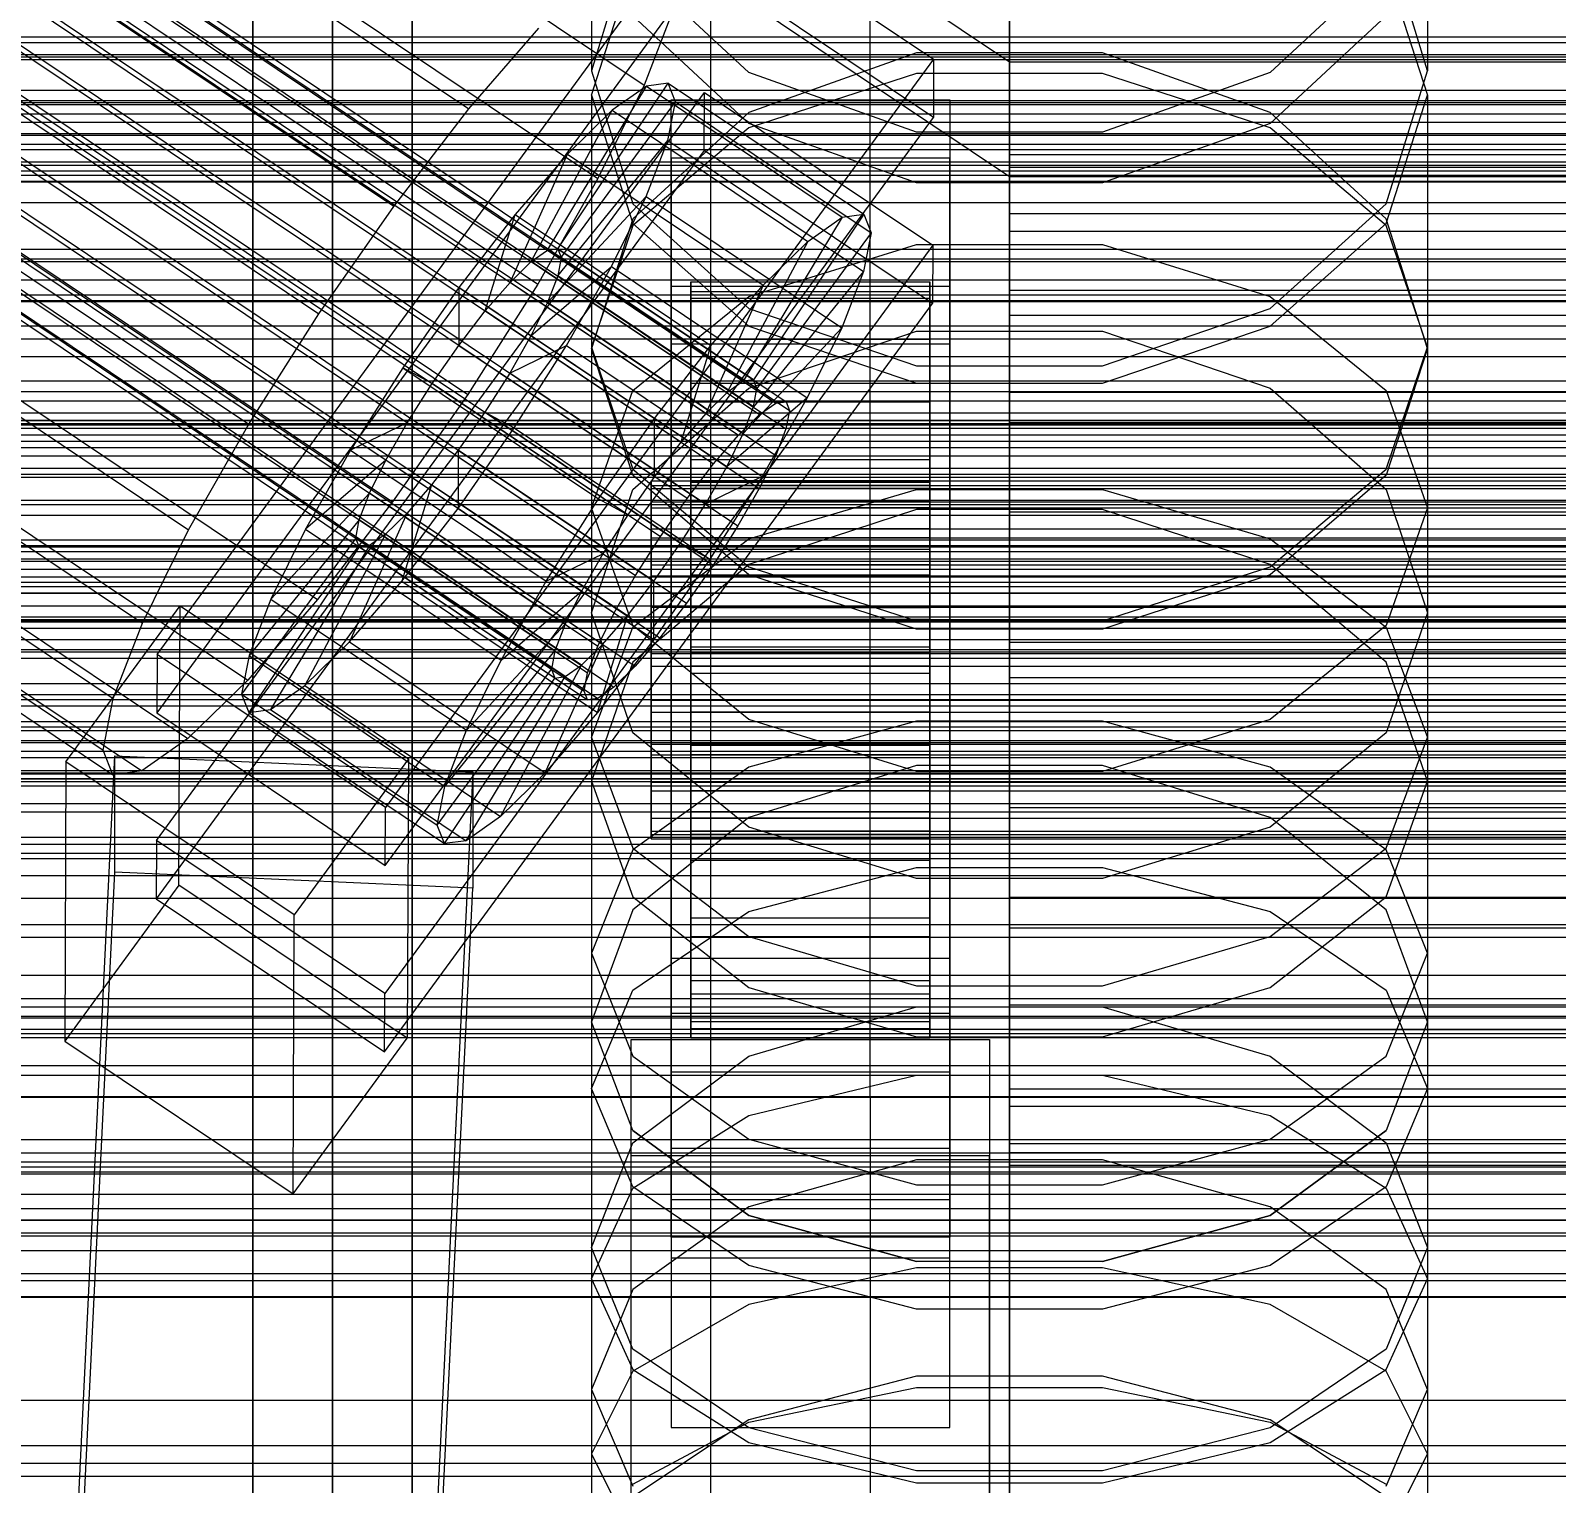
# Model space of a CAD drawing. Header units: millimetres. Extents: x -1970 to 59977, y -50268 to 6837.
# Drawn here: x -179.2 to -102.5, y -34609.4 to -34536.4 of the extents above; entities that cross this region are included whole.
import ezdxf

# ---------------------------------------------------------------- set-up
doc = ezdxf.new("R2010")
doc.units = ezdxf.units.MM
for name, color, linetype, lineweight in [('COTAS_O', 1, 'Continuous', 0), ('COTAS_P', 1, 'Continuous', 0), ('frontal_briquetadora', 7, 'Continuous', 0), ('frontal_C01', 7, 'Continuous', 0), ('frontal_C02', 7, 'Continuous', 0), ('frontal_C03', 7, 'Continuous', 0), ('frontal_mezcladora', 7, 'Continuous', 0), ('frontal_secador', 7, 'Continuous', 0)]:
    doc.layers.add(name, color=color, linetype=linetype, lineweight=lineweight)
doc.dimstyles.new('R19_100', dxfattribs={"dimtxt": 250, "dimasz": 150, "dimexe": 150, "dimexo": 80, "dimgap": 100, "dimtad": 1, "dimtih": 1, "dimtoh": 1, "dimdsep": 46, "dimcen": 0.09, "dimadec": 0, "dimazin": 0, "dimtfac": 1, "dimtdec": 4, "dimtofl": 0, "dimtmove": 0, "dimatfit": 3, "dimfxl": 1, "dimtolj": 1, "dimtzin": 0, "dimarcsym": 0})

# ---------------------------------------------------------------- blocks, each defined once
blk = doc.blocks.new('*D37')
at = {"layer": 'COTAS_P', "color": 0, "lineweight": -2, "transparency": 16777216}
for p, q in [((-1750, -35420), (-1750, -34450)), ((2600, -35420), (2600, -34450)), ((-1600, -34600), (2450, -34600))]:
    blk.add_line(p, q, dxfattribs=at)
at = {"layer": 'COTAS_P', "color": 0, "transparency": 16777216}
for points in [[(-1600, -34575), (-1600, -34625), (-1750, -34600)], [(2450, -34575), (2450, -34625), (2600, -34600)]]:
    blk.add_solid(points, dxfattribs=at)
at = {"layer": 'Defpoints', "color": 0, "transparency": 16777216}
for p in [(2600, -34600), (-1750, -35500), (2600, -35500)]:
    blk.add_point(p, dxfattribs=at)
blk = doc.blocks.new('*D42')
at = {"layer": 'COTAS_O', "color": 0, "lineweight": -2, "transparency": 16777216}
for p, q in [((-570, -33700), (200, -33700)), ((50, -34750), (50, -33850)), ((-570, -34900), (200, -34900))]:
    blk.add_line(p, q, dxfattribs=at)
at = {"layer": 'COTAS_O', "color": 0, "transparency": 16777216}
for points in [[(25, -33850), (75, -33850), (50, -33700)], [(25, -34750), (75, -34750), (50, -34900)]]:
    blk.add_solid(points, dxfattribs=at)
at = {"layer": 'Defpoints', "color": 0, "transparency": 16777216}
for p in [(-650, -33700), (50, -33700), (-650, -34900)]:
    blk.add_point(p, dxfattribs=at)
blk = doc.blocks.new('*D43')
at = {"layer": 'COTAS_O', "color": 0, "lineweight": -2, "transparency": 16777216}
for p, q in [((-650, -34820), (-650, -34050)), ((650, -34820), (650, -34050)), ((-500, -34200), (500, -34200))]:
    blk.add_line(p, q, dxfattribs=at)
at = {"layer": 'COTAS_O', "color": 0, "transparency": 16777216}
for points in [[(-500, -34175), (-500, -34225), (-650, -34200)], [(500, -34175), (500, -34225), (650, -34200)]]:
    blk.add_solid(points, dxfattribs=at)
at = {"layer": 'Defpoints', "color": 0, "transparency": 16777216}
for p in [(650, -34200), (-650, -34900), (650, -34900)]:
    blk.add_point(p, dxfattribs=at)

msp = doc.modelspace()

# ---------------------------------------------------------------- linework, layer by layer
at = {"layer": 'frontal_briquetadora'}
for p, q in [((-164, -34454.149), (-164, -34698)), ((-160, -34698), (-160, -34454.149)), ((-160, -34478.149), (-160, -34722)), ((-160, -34727.142), (-160, -34483.291)), ((-160, -34483.291), (-160, -34715.652)), ((-160, -34722.08), (-160, -34489.719)), ((-160, -34489.719), (-160, -34716.717)), ((-168, -34713.16), (-168, -34492.29)), ((-164, -34719.288), (-164, -34492.29)), ((-160, -34719.288), (-160, -34492.29)), ((-160, -34492.29), (-160, -34713.16)), ((-168, -34497.432), (-168, -34718.302)), ((-160, -34718.302), (-160, -34497.432)), ((-160, -34536.502), (-160, -34526.043)), ((-151, -34526.331), (-151, -34538.419)), ((-109, -34526.331), (-109, -34538.419)), ((-160, -34529.165), (-160, -34538.192)), ((-160, -34530.029), (-160, -34544.797)), ((-160, -34530.501), (-160, -34545.247)), ((-160, -34545.697), (-160, -34530.972)), ((-148.92, -34531.596), (-151, -34538.419)), ((-109, -34538.419), (-111.08, -34531.596)), ((-151, -34539.635), (-148.92, -34533.192)), ((-143.093, -34538.496), (-148.92, -34533.082)), ((-111.08, -34533.082), (-116.907, -34538.496)), ((-111.08, -34533.192), (-109, -34539.635)), ((-143.094, -34541.066), (-148.92, -34535.648)), ((-111.08, -34535.649), (-116.906, -34541.066)), ((195, -34537), (-195, -34537)), ((-160, -34540.768), (-160, -34536.502)), ((-134.674, -34537.508), (-143.094, -34540.51)), ((-125.326, -34537.508), (-134.674, -34537.508)), ((-116.906, -34540.51), (-125.326, -34537.508)), ((-160, -34538.192), (-160, -34540.768)), ((-151, -34538.419), (-148.92, -34545.1)), ((-134.673, -34541.501), (-143.093, -34538.496)), ((-134.673, -34538.552), (-143.093, -34541.275)), ((-125.327, -34538.552), (-134.673, -34538.552)), ((-116.907, -34538.496), (-125.327, -34541.501)), ((-116.907, -34541.275), (-125.327, -34538.552)), ((-111.08, -34545.1), (-109, -34538.419)), ((-151, -34539.635), (-151, -34552.363)), ((-151, -34539.635), (-148.92, -34546.078)), ((-111.08, -34546.078), (-109, -34539.635)), ((-109, -34539.635), (-109, -34552.363)), ((-143.094, -34540.51), (-148.92, -34545.844)), ((-111.08, -34545.844), (-116.906, -34540.51)), ((-143.093, -34541.275), (-148.92, -34546.182)), ((-134.674, -34544.034), (-143.094, -34541.066)), ((-125.327, -34541.501), (-134.673, -34541.501)), ((-116.906, -34541.066), (-125.326, -34544.034)), ((-111.08, -34546.182), (-116.907, -34541.275)), ((-125.326, -34544.034), (-134.674, -34544.034)), ((-160, -34544.797), (-160, -34558.872)), ((-160, -34545.247), (-160, -34559.3)), ((-148.92, -34545.1), (-143.094, -34550.353)), ((-116.906, -34550.353), (-111.08, -34545.1)), ((-160, -34559.728), (-160, -34545.697)), ((-148.92, -34545.844), (-151, -34552.363)), ((-148.92, -34546.182), (-151, -34552.301)), ((-148.92, -34546.078), (-143.093, -34551.244)), ((-116.907, -34551.244), (-111.08, -34546.078)), ((-109, -34552.363), (-111.08, -34545.844)), ((-109, -34552.301), (-111.08, -34546.182)), ((-143.093, -34549.754), (-134.673, -34547.13)), ((-134.673, -34547.13), (-125.327, -34547.13)), ((-125.327, -34547.13), (-116.907, -34549.754)), ((-148.92, -34554.481), (-143.093, -34549.754)), ((-116.907, -34549.754), (-111.08, -34554.481)), ((-143.094, -34550.353), (-134.674, -34553.23)), ((-125.326, -34553.23), (-116.906, -34550.353)), ((-143.094, -34554.358), (-134.674, -34551.493)), ((-143.093, -34551.244), (-134.673, -34554.112)), ((-134.674, -34551.493), (-125.326, -34551.493)), ((-125.327, -34554.112), (-116.907, -34551.244)), ((-125.326, -34551.493), (-116.906, -34554.358)), ((-151, -34552.301), (-151, -34565.638)), ((-151, -34552.301), (-148.92, -34558.42)), ((-148.92, -34558.731), (-151, -34552.363)), ((-111.08, -34558.42), (-109, -34552.301)), ((-109, -34552.363), (-111.08, -34558.731)), ((-109, -34552.301), (-109, -34565.638)), ((-134.674, -34553.23), (-125.326, -34553.23)), ((-151, -34560.376), (-148.92, -34554.481)), ((-148.92, -34559.44), (-143.094, -34554.358)), ((-134.673, -34554.112), (-125.327, -34554.112)), ((-116.906, -34554.358), (-111.08, -34559.44)), ((-111.08, -34554.481), (-109, -34560.376)), ((-148.92, -34558.42), (-143.093, -34563.327)), ((-116.907, -34563.327), (-111.08, -34558.42)), ((-160, -34558.872), (-160, -34572.218)), ((-160, -34559.3), (-160, -34572.623)), ((-143.094, -34563.729), (-148.92, -34558.731)), ((-111.08, -34558.731), (-116.906, -34563.729)), ((-160, -34573.027), (-160, -34559.728)), ((-151, -34565.638), (-148.92, -34559.44)), ((-143.093, -34561.918), (-134.673, -34559.449)), ((-134.673, -34559.449), (-125.327, -34559.449)), ((-125.327, -34559.449), (-116.907, -34561.918)), ((-111.08, -34559.44), (-109, -34565.638)), ((-151, -34560.376), (-151, -34574.101)), ((-148.92, -34566.271), (-151, -34560.376)), ((-134.674, -34560.448), (-143.094, -34563.217)), ((-125.326, -34560.448), (-134.674, -34560.448)), ((-116.906, -34563.217), (-125.326, -34560.448)), ((-109, -34560.376), (-111.08, -34566.271)), ((-109, -34560.376), (-109, -34574.101)), ((-148.92, -34566.366), (-143.093, -34561.918)), ((-116.907, -34561.918), (-111.08, -34566.366)), ((-143.094, -34563.217), (-148.92, -34568.125)), ((-111.08, -34568.125), (-116.906, -34563.217)), ((-134.674, -34566.461), (-143.094, -34563.729)), ((-143.093, -34563.327), (-134.673, -34566.05)), ((-125.327, -34566.05), (-116.907, -34563.327)), ((-116.906, -34563.729), (-125.326, -34566.461)), ((-148.92, -34571.679), (-151, -34565.638)), ((-143.093, -34570.998), (-148.92, -34566.271)), ((-134.673, -34566.05), (-125.327, -34566.05)), ((-111.08, -34566.271), (-116.907, -34570.998)), ((-109, -34565.638), (-111.08, -34571.679)), ((-151, -34571.912), (-148.92, -34566.366)), ((-125.326, -34566.461), (-134.674, -34566.461)), ((-111.08, -34566.366), (-109, -34571.912)), ((-148.92, -34568.125), (-151, -34574.101)), ((-109, -34574.101), (-111.08, -34568.125)), ((-134.673, -34573.621), (-143.093, -34570.998)), ((-134.673, -34571.082), (-143.093, -34573.39)), ((-125.327, -34571.082), (-134.673, -34571.082)), ((-116.907, -34570.998), (-125.327, -34573.621)), ((-116.907, -34573.39), (-125.327, -34571.082)), ((-160, -34572.218), (-160, -34584.801)), ((-151, -34571.912), (-151, -34586.193)), ((-151, -34571.912), (-148.92, -34577.459)), ((-143.094, -34576.409), (-148.92, -34571.679)), ((-111.08, -34571.679), (-116.906, -34576.409)), ((-111.08, -34577.459), (-109, -34571.912)), ((-109, -34571.912), (-109, -34586.193)), ((-160, -34572.623), (-160, -34585.182)), ((-160, -34585.562), (-160, -34573.027)), ((-143.093, -34573.39), (-148.92, -34577.548)), ((-134.674, -34573.305), (-143.094, -34575.925)), ((-125.326, -34573.305), (-134.674, -34573.305)), ((-125.327, -34573.621), (-134.673, -34573.621)), ((-116.906, -34575.925), (-125.326, -34573.305)), ((-111.08, -34577.548), (-116.907, -34573.39)), ((-151, -34574.101), (-148.92, -34579.916)), ((-111.08, -34579.916), (-109, -34574.101)), ((-143.094, -34575.925), (-148.92, -34580.562)), ((-111.08, -34580.562), (-116.906, -34575.925)), ((-134.674, -34578.991), (-143.094, -34576.409)), ((-116.906, -34576.409), (-125.326, -34578.991)), ((-148.92, -34577.548), (-151, -34582.734)), ((-148.92, -34577.459), (-143.093, -34581.907)), ((-116.907, -34581.907), (-111.08, -34577.459)), ((-109, -34582.734), (-111.08, -34577.548)), ((-143.093, -34580.641), (-134.673, -34578.443)), ((-134.673, -34578.443), (-125.327, -34578.443)), ((-125.327, -34578.443), (-116.907, -34580.641)), ((-125.326, -34578.991), (-134.674, -34578.991)), ((195, -34580), (-195, -34580)), ((-148.92, -34579.916), (-143.094, -34584.461)), ((-116.906, -34584.461), (-111.08, -34579.916)), ((-148.92, -34580.562), (-151, -34586.193)), ((-148.92, -34584.6), (-143.093, -34580.641)), ((-116.907, -34580.641), (-111.08, -34584.6)), ((-109, -34586.193), (-111.08, -34580.562)), ((-143.093, -34581.907), (-134.673, -34584.376)), ((-125.327, -34584.376), (-116.907, -34581.907)), ((-151, -34582.734), (-151, -34597.535)), ((-151, -34582.734), (-148.92, -34587.919)), ((-111.08, -34587.919), (-109, -34582.734)), ((-109, -34582.734), (-109, -34597.535)), ((-151, -34589.538), (-148.92, -34584.6)), ((-143.094, -34584.461), (-134.674, -34586.939)), ((-134.673, -34584.376), (-125.327, -34584.376)), ((-125.326, -34586.939), (-116.906, -34584.461)), ((-111.08, -34584.6), (-109, -34589.538)), ((-160, -34584.801), (-160, -34596.589)), ((-160, -34585.182), (-160, -34596.944)), ((-143.094, -34587.908), (-134.674, -34585.444)), ((-134.674, -34585.444), (-125.326, -34585.444)), ((-125.326, -34585.444), (-116.906, -34587.908)), ((-160, -34597.299), (-160, -34585.562)), ((-148.92, -34591.656), (-151, -34586.193)), ((-109, -34586.193), (-111.08, -34591.656)), ((-134.674, -34586.939), (-125.326, -34586.939)), ((195, -34587), (-195, -34587)), ((-148.92, -34592.262), (-143.094, -34587.908)), ((-148.92, -34587.919), (-143.093, -34592.078)), ((-116.907, -34592.078), (-111.08, -34587.919)), ((-116.906, -34587.908), (-111.08, -34592.262)), ((-143.093, -34590.901), (-134.673, -34588.873)), ((-134.673, -34588.873), (-125.327, -34588.873)), ((-125.327, -34588.873), (-116.907, -34590.901)), ((-151, -34589.538), (-151, -34604.666)), ((-148.92, -34594.475), (-151, -34589.538)), ((-109, -34589.538), (-111.08, -34594.475)), ((-109, -34589.538), (-109, -34604.666)), ((-148.92, -34594.554), (-143.093, -34590.901)), ((-116.907, -34590.901), (-111.08, -34594.554)), ((-151, -34597.535), (-148.92, -34592.262)), ((-143.094, -34595.915), (-148.92, -34591.656)), ((-148.92, -34591.656), (-143.094, -34595.915)), ((-143.093, -34592.078), (-134.673, -34594.385)), ((-125.327, -34594.385), (-116.907, -34592.078)), ((-111.08, -34591.656), (-116.906, -34595.915)), ((-116.906, -34595.915), (-111.08, -34591.656)), ((-111.08, -34592.262), (-109, -34597.535)), ((-134.674, -34593.122), (-143.094, -34595.48)), ((-125.326, -34593.122), (-134.674, -34593.122)), ((-116.906, -34595.48), (-125.326, -34593.122)), ((-151, -34599.11), (-148.92, -34594.554)), ((-143.093, -34598.435), (-148.92, -34594.475)), ((-134.673, -34594.385), (-125.327, -34594.385)), ((-111.08, -34594.475), (-116.907, -34598.435)), ((-111.08, -34594.554), (-109, -34599.11)), ((-143.094, -34595.48), (-148.92, -34599.639)), ((-134.674, -34598.232), (-143.094, -34595.915)), ((-143.094, -34595.915), (-134.674, -34598.232)), ((-116.906, -34595.915), (-125.326, -34598.232)), ((-125.326, -34598.232), (-116.906, -34595.915)), ((-111.08, -34599.639), (-116.906, -34595.48)), ((-160, -34596.589), (-160, -34607.552)), ((-160, -34596.944), (-160, -34607.881)), ((-160, -34608.209), (-160, -34597.299)), ((-148.92, -34602.634), (-151, -34597.535)), ((-109, -34597.535), (-111.08, -34602.634)), ((-134.673, -34600.632), (-143.093, -34598.435)), ((-125.326, -34598.232), (-134.674, -34598.232)), ((-116.907, -34598.435), (-125.327, -34600.632)), ((-151, -34599.11), (-151, -34614.698)), ((-151, -34599.11), (-148.92, -34603.666)), ((-134.673, -34598.547), (-143.093, -34600.4)), ((-125.327, -34598.547), (-134.673, -34598.547)), ((-116.907, -34600.4), (-125.327, -34598.547)), ((-111.08, -34603.666), (-109, -34599.11)), ((-109, -34599.11), (-109, -34614.698)), ((-148.92, -34599.639), (-151, -34604.666)), ((-109, -34604.666), (-111.08, -34599.639)), ((-143.093, -34600.4), (-148.92, -34603.738)), ((-125.327, -34600.632), (-134.673, -34600.632)), ((-111.08, -34603.738), (-116.907, -34600.4)), ((-143.094, -34606.596), (-148.92, -34602.634)), ((-111.08, -34602.634), (-116.906, -34606.596)), ((-148.92, -34603.738), (-151, -34607.901)), ((-148.92, -34603.666), (-143.093, -34607.319)), ((-116.907, -34607.319), (-111.08, -34603.666)), ((-109, -34607.901), (-111.08, -34603.738)), ((-134.674, -34603.999), (-143.094, -34606.192)), ((-143.093, -34606.298), (-134.673, -34604.564)), ((-125.326, -34603.999), (-134.674, -34603.999)), ((-134.673, -34604.564), (-125.327, -34604.564)), ((-125.327, -34604.564), (-116.907, -34606.298)), ((-116.906, -34606.192), (-125.326, -34603.999)), ((-151, -34604.666), (-148.92, -34609.515)), ((-111.08, -34609.515), (-109, -34604.666)), ((-143.094, -34606.192), (-148.92, -34610.051)), ((-148.92, -34609.422), (-143.093, -34606.298)), ((-134.674, -34608.746), (-143.094, -34606.596)), ((-116.906, -34606.596), (-125.326, -34608.746)), ((-116.907, -34606.298), (-111.08, -34609.422)), ((-111.08, -34610.051), (-116.906, -34606.192)), ((-160, -34607.552), (-160, -34617.661)), ((-143.093, -34607.319), (-134.673, -34609.347)), ((-125.327, -34609.347), (-116.907, -34607.319)), ((-160, -34607.881), (-160, -34617.962)), ((-160, -34618.263), (-160, -34608.209)), ((-151, -34607.901), (-151, -34623.913)), ((-151, -34607.901), (-148.92, -34612.065)), ((-111.08, -34612.065), (-109, -34607.901)), ((-109, -34607.901), (-109, -34623.913)), ((-125.326, -34608.746), (-134.674, -34608.746)), ((-134.673, -34609.347), (-125.327, -34609.347))]:
    msp.add_line(p, q, dxfattribs=at)
at = {"layer": 'frontal_C01'}
for p, q in [((-130, -34740.438), (-130, -34428.251)), ((-130, -34433.939), (-130, -34746.125)), ((-425, -34543.438), (425, -34543.438)), ((-450, -34566.054), (450, -34566.054)), ((450, -34578.861), (-450, -34578.861)), ((450, -34599.211), (-450, -34599.211))]:
    msp.add_line(p, q, dxfattribs=at)
at = {"layer": 'frontal_C02'}
for p, q in [((-130, -34537.975), (-130, -34253.153)), ((-130, -34258.894), (-130, -34543.716)), ((-355.53, -34411.865), (-141.731, -34555.107)), ((-355.017, -34411.796), (-141.218, -34555.037)), ((-356.348, -34412.441), (-142.549, -34555.682)), ((-354.844, -34412.236), (-141.045, -34555.478)), ((-357.415, -34413.483), (-143.617, -34556.724)), ((-355.022, -34413.157), (-141.224, -34556.399)), ((-355.541, -34414.496), (-141.742, -34557.737)), ((-358.659, -34414.92), (-144.861, -34558.161)), ((-332.659, -34415.648), (-148.35, -34539.132)), ((-146.196, -34559.896), (-359.995, -34416.655)), ((-356.363, -34416.161), (-142.565, -34559.402)), ((-341.461, -34416.844), (-157.152, -34540.328)), ((-357.434, -34418.039), (-143.635, -34561.28)), ((-361.332, -34418.568), (-147.533, -34561.81)), ((-362.578, -34420.531), (-148.779, -34563.773)), ((-358.68, -34420.001), (-144.881, -34563.243)), ((-334.981, -34420.346), (-150.672, -34543.83)), ((-360.017, -34421.915), (-146.218, -34565.157)), ((-160.922, -34545.224), (-345.231, -34421.74)), ((-363.648, -34422.409), (-149.85, -34565.651)), ((-361.352, -34423.65), (-147.554, -34566.891)), ((-364.471, -34424.074), (-150.672, -34567.315)), ((-362.596, -34425.087), (-148.798, -34568.329)), ((-364.989, -34425.413), (-151.191, -34568.654)), ((-338.003, -34425.646), (-153.694, -34549.13)), ((-365.168, -34426.334), (-151.369, -34569.575)), ((-364.995, -34426.774), (-151.196, -34570.016)), ((-364.482, -34426.704), (-150.683, -34569.946)), ((-363.664, -34426.129), (-149.865, -34569.37)), ((-349.002, -34427.142), (-164.693, -34550.626)), ((-341.52, -34431.186), (-157.211, -34554.67)), ((-352.519, -34432.681), (-168.21, -34556.165)), ((-345.291, -34436.587), (-160.982, -34560.071)), ((-355.541, -34437.981), (-171.232, -34561.465)), ((-349.061, -34441.483), (-164.752, -34564.967)), ((-357.863, -34442.68), (-173.554, -34566.164)), ((-352.572, -34445.539), (-168.263, -34569.023)), ((-359.326, -34446.457), (-175.016, -34569.941)), ((-355.584, -34448.479), (-171.275, -34571.963)), ((-359.83, -34449.057), (-175.521, -34572.541)), ((-359.341, -34450.3), (-175.032, -34573.784)), ((-357.893, -34450.103), (-173.584, -34573.587)), ((-130, -34537.975), (-228.298, -34472.116)), ((-228.298, -34477.858), (-130, -34543.716)), ((-172.809, -34567.736), (-145.277, -34530.143)), ((-145.277, -34530.143), (-133.809, -34537.827)), ((-145.289, -34533.066), (-172.821, -34570.659)), ((-133.821, -34540.749), (-145.289, -34533.066)), ((-146.887, -34535.354), (-148.35, -34539.132)), ((-157.152, -34540.328), (-153.641, -34536.272)), ((-133.809, -34537.827), (-161.341, -34575.42)), ((-133.809, -34537.827), (-133.821, -34540.749)), ((-130, -34822.796), (-130, -34537.975)), ((0, -34537.975), (-130, -34537.975)), ((-153.199, -34547.423), (-148.226, -34539.179)), ((-152.686, -34547.354), (-147.143, -34539.032)), ((-148.35, -34539.132), (-150.672, -34543.83)), ((-148.226, -34539.179), (-149.953, -34540.394)), ((-147.143, -34539.032), (-148.226, -34539.179)), ((-148.226, -34539.179), (-138.396, -34545.765)), ((-147.143, -34539.032), (-137.313, -34545.618)), ((-146.777, -34539.962), (-147.143, -34539.032)), ((-172.847, -34577.089), (-145.315, -34539.496)), ((-152.513, -34547.794), (-146.777, -34539.962)), ((-147.155, -34541.907), (-146.777, -34539.962)), ((-147, -34542.796), (-147, -34539.873)), ((-147, -34539.873), (-133, -34539.873)), ((-147, -34585.777), (-147, -34539.873)), ((-146.777, -34539.962), (-136.948, -34546.548)), ((-145.327, -34542.418), (-145.315, -34539.496)), ((-145.315, -34539.496), (-133.847, -34547.179)), ((-133, -34539.873), (-133, -34542.796)), ((-133, -34539.873), (-133, -34585.777)), ((-161.353, -34578.342), (-133.821, -34540.749)), ((-160.922, -34545.224), (-157.152, -34540.328)), ((-154.017, -34547.999), (-149.953, -34540.394)), ((-149.953, -34540.394), (-152.207, -34542.594)), ((-149.953, -34540.394), (-140.123, -34546.98)), ((-145.327, -34542.418), (-172.859, -34580.011)), ((-152.692, -34548.715), (-147.155, -34541.907)), ((-148.249, -34544.732), (-147.155, -34541.907)), ((-147.155, -34541.907), (-137.325, -34548.492)), ((-133.859, -34550.102), (-145.327, -34542.418)), ((-155.085, -34549.041), (-152.207, -34542.594)), ((-152.207, -34542.594), (-154.833, -34545.628)), ((-152.207, -34542.594), (-142.377, -34549.179)), ((-133, -34542.796), (-147, -34542.796)), ((-147, -34542.796), (-147, -34588.7)), ((-133, -34588.7), (-133, -34542.796)), ((-130, -34543.716), (-130, -34542.622)), ((-130, -34542.622), (-130, -34543.258)), ((-130, -34542.622), (130, -34542.622)), ((-130, -34543.258), (-130, -34545.581)), ((-130, -34543.258), (130, -34543.258)), ((-150.672, -34543.83), (-153.694, -34549.13)), ((-130, -34543.716), (-130, -34828.537)), ((-130, -34543.716), (0, -34543.716)), ((-130, -34546.465), (-130, -34543.716)), ((-130, -34543.716), (130, -34543.716)), ((-153.21, -34550.054), (-148.249, -34544.732)), ((-149.985, -34548.247), (-148.249, -34544.732)), ((-148.249, -34544.732), (-138.419, -34551.318)), ((-164.693, -34550.626), (-160.922, -34545.224)), ((-130, -34545.581), (-130, -34549.432)), ((-130, -34545.581), (130, -34545.581)), ((-154.833, -34545.628), (-157.653, -34549.29)), ((-156.329, -34550.478), (-154.833, -34545.628)), ((-154.833, -34545.628), (-145.003, -34552.214)), ((-138.396, -34545.765), (-143.369, -34554.009)), ((-137.313, -34545.618), (-142.856, -34553.939)), ((-140.123, -34546.98), (-138.396, -34545.765)), ((-138.396, -34545.765), (-137.313, -34545.618)), ((-137.313, -34545.618), (-136.948, -34546.548)), ((-140.123, -34546.98), (-144.188, -34554.585)), ((-136.948, -34546.548), (-142.683, -34554.38)), ((-142.377, -34549.179), (-140.123, -34546.98)), ((-136.948, -34546.548), (-137.325, -34548.492)), ((-130, -34550.682), (-130, -34546.465)), ((-130, -34546.465), (130, -34546.465)), ((-133.847, -34547.179), (-161.379, -34584.772)), ((-154.017, -34547.999), (-153.199, -34547.423)), ((-153.199, -34547.423), (-152.686, -34547.354)), ((-143.369, -34554.009), (-153.199, -34547.423)), ((-152.513, -34547.794), (-152.692, -34548.715)), ((-142.856, -34553.939), (-152.686, -34547.354)), ((-152.686, -34547.354), (-152.513, -34547.794)), ((-142.683, -34554.38), (-152.513, -34547.794)), ((-133.847, -34547.179), (-133.859, -34550.102)), ((-155.085, -34549.041), (-154.017, -34547.999)), ((-154.033, -34551.719), (-149.985, -34548.247)), ((-144.188, -34554.585), (-154.017, -34547.999)), ((-152.246, -34552.212), (-149.985, -34548.247)), ((-149.985, -34548.247), (-140.156, -34554.833)), ((-137.325, -34548.492), (-142.862, -34555.301)), ((-137.325, -34548.492), (-138.419, -34551.318)), ((-157.653, -34549.29), (-160.474, -34553.33)), ((-157.653, -34549.29), (-157.665, -34552.213)), ((-147.823, -34555.876), (-157.653, -34549.29)), ((-153.694, -34549.13), (-157.211, -34554.67)), ((-156.329, -34550.478), (-155.085, -34549.041)), ((-145.255, -34555.626), (-155.085, -34549.041)), ((-152.692, -34548.715), (-153.21, -34550.054)), ((-142.862, -34555.301), (-152.692, -34548.715)), ((-147, -34552.148), (-147, -34549.226)), ((-147, -34549.226), (-133, -34549.226)), ((-147, -34595.13), (-147, -34549.226)), ((-146, -34559.012), (-146, -34549.018)), ((-146, -34549.018), (-146, -34549.494)), ((-146, -34549.018), (-134, -34549.018)), ((-146, -34549.836), (-146, -34549.018)), ((-142.377, -34549.179), (-145.255, -34555.626)), ((-145.003, -34552.214), (-142.377, -34549.179)), ((-134, -34549.494), (-134, -34549.018)), ((-134, -34549.018), (-134, -34559.012)), ((-134, -34549.018), (-134, -34549.836)), ((-133, -34549.226), (-133, -34552.148)), ((-133, -34549.226), (-133, -34595.13)), ((-161.391, -34587.695), (-133.859, -34550.102)), ((-153.21, -34550.054), (-154.033, -34551.719)), ((-143.38, -34556.64), (-153.21, -34550.054)), ((-146, -34559.238), (-146, -34549.494)), ((-146, -34549.494), (-146, -34551.232)), ((-146, -34549.494), (-134, -34549.494)), ((-146, -34559.4), (-146, -34549.836)), ((-146, -34549.836), (-134, -34549.836)), ((-146, -34551.893), (-146, -34549.836)), ((-134, -34551.232), (-134, -34549.494)), ((-134, -34549.494), (-134, -34559.238)), ((-134, -34549.836), (-134, -34559.4)), ((-134, -34549.836), (-134, -34551.893)), ((-130, -34549.432), (-130, -34554.549)), ((-130, -34549.432), (130, -34549.432)), ((-168.21, -34556.165), (-164.693, -34550.626)), ((-157.665, -34552.213), (-156.329, -34550.478)), ((-146.499, -34557.064), (-156.329, -34550.478)), ((-130, -34556.08), (-130, -34550.682)), ((-130, -34550.682), (130, -34550.682)), ((-154.033, -34551.719), (-155.103, -34553.597)), ((-144.203, -34558.305), (-154.033, -34551.719)), ((-146, -34560.061), (-146, -34551.232)), ((-146, -34551.232), (-146, -34554.112)), ((-146, -34551.232), (-134, -34551.232)), ((-138.419, -34551.318), (-143.38, -34556.64)), ((-138.419, -34551.318), (-140.156, -34554.833)), ((-134, -34554.112), (-134, -34551.232)), ((-134, -34551.232), (-134, -34560.061)), ((-159.001, -34554.126), (-157.665, -34552.213)), ((-157.665, -34552.213), (-147.835, -34558.798)), ((-155.103, -34553.597), (-152.246, -34552.212)), ((-154.877, -34556.355), (-152.246, -34552.212)), ((-152.246, -34552.212), (-142.416, -34558.798)), ((-147.823, -34555.876), (-145.003, -34552.214)), ((-133, -34552.148), (-147, -34552.148)), ((-147, -34552.148), (-147, -34598.053)), ((-145.003, -34552.214), (-146.499, -34557.064)), ((-146, -34560.374), (-146, -34551.893)), ((-146, -34551.893), (-134, -34551.893)), ((-146, -34555.047), (-146, -34551.893)), ((-134, -34551.893), (-134, -34560.374)), ((-134, -34551.893), (-134, -34555.047)), ((-133, -34598.053), (-133, -34552.148)), ((-160.474, -34553.33), (-163.105, -34557.474)), ((-159.001, -34554.126), (-160.474, -34553.33)), ((-160.474, -34553.33), (-150.644, -34559.916)), ((-155.103, -34553.597), (-156.35, -34555.559)), ((-145.274, -34560.182), (-155.103, -34553.597)), ((-143.369, -34554.009), (-144.188, -34554.585)), ((-142.856, -34553.939), (-143.369, -34554.009)), ((-142.683, -34554.38), (-142.856, -34553.939)), ((-157.211, -34554.67), (-160.982, -34560.071)), ((-160.247, -34556.089), (-159.001, -34554.126)), ((-149.171, -34560.712), (-159.001, -34554.126)), ((-146, -34561.425), (-146, -34554.112)), ((-146, -34554.112), (-146, -34557.94)), ((-146, -34554.112), (-134, -34554.112)), ((-144.188, -34554.585), (-145.255, -34555.626)), ((-142.862, -34555.301), (-142.683, -34554.38)), ((-134, -34557.94), (-134, -34554.112)), ((-134, -34554.112), (-134, -34561.425)), ((-130, -34554.549), (-130, -34560.583)), ((-130, -34554.549), (130, -34554.549)), ((-146, -34561.868), (-146, -34555.047)), ((-146, -34555.047), (-134, -34555.047)), ((-146, -34559.085), (-146, -34555.047)), ((-140.156, -34554.833), (-144.203, -34558.305)), ((-143.38, -34556.64), (-142.862, -34555.301)), ((-142.549, -34555.682), (-141.731, -34555.107)), ((-140.156, -34554.833), (-142.416, -34558.798)), ((-141.731, -34555.107), (-141.218, -34555.037)), ((-141.045, -34555.478), (-141.224, -34556.399)), ((-141.218, -34555.037), (-141.045, -34555.478)), ((-134, -34555.047), (-134, -34561.868)), ((-134, -34555.047), (-134, -34559.085)), ((-171.232, -34561.465), (-168.21, -34556.165)), ((-160.247, -34556.089), (-163.105, -34557.474)), ((-161.318, -34557.967), (-160.247, -34556.089)), ((-150.417, -34562.675), (-160.247, -34556.089)), ((-156.35, -34555.559), (-157.686, -34557.473)), ((-156.35, -34555.559), (-154.877, -34556.355)), ((-146.52, -34562.145), (-156.35, -34555.559)), ((-150.644, -34559.916), (-147.823, -34555.876)), ((-147.835, -34558.798), (-147.823, -34555.876)), ((-145.255, -34555.626), (-146.499, -34557.064)), ((-143.617, -34556.724), (-142.549, -34555.682)), ((-130, -34562.29), (-130, -34556.08)), ((-130, -34556.08), (130, -34556.08)), ((-157.698, -34560.396), (-154.877, -34556.355)), ((-154.877, -34556.355), (-145.047, -34562.941)), ((-146.499, -34557.064), (-147.835, -34558.798)), ((-144.861, -34558.161), (-143.617, -34556.724)), ((-144.203, -34558.305), (-143.38, -34556.64)), ((-141.224, -34556.399), (-141.742, -34557.737)), ((-163.105, -34557.474), (-165.365, -34561.438)), ((-163.105, -34557.474), (-153.275, -34564.06)), ((-157.686, -34557.473), (-159.022, -34559.208)), ((-157.686, -34557.473), (-157.698, -34560.396)), ((-147.856, -34564.059), (-157.686, -34557.473)), ((-141.742, -34557.737), (-142.565, -34559.402)), ((-161.318, -34557.967), (-165.365, -34561.438)), ((-162.14, -34559.632), (-161.318, -34557.967)), ((-151.488, -34564.553), (-161.318, -34557.967)), ((-146.196, -34559.896), (-144.861, -34558.161)), ((-146, -34563.238), (-146, -34557.94)), ((-146, -34557.94), (-146, -34562.454)), ((-146, -34557.94), (-134, -34557.94)), ((-145.274, -34560.182), (-144.203, -34558.305)), ((-134, -34562.454), (-134, -34557.94)), ((-134, -34557.94), (-134, -34563.238)), ((-159.022, -34559.208), (-160.518, -34564.058)), ((-159.022, -34559.208), (-160.266, -34560.645)), ((-149.192, -34565.794), (-159.022, -34559.208)), ((-147.835, -34558.798), (-149.171, -34560.712)), ((-148, -34559.4), (-148, -34559.012)), ((-148, -34559.012), (-148, -34559.238)), ((-148, -34559.012), (148, -34559.012)), ((-148, -34559.238), (-148, -34560.061)), ((-148, -34559.238), (148, -34559.238)), ((-146, -34559.238), (-146, -34559.012)), ((-134, -34559.012), (-146, -34559.012)), ((-146, -34559.012), (-146, -34559.4)), ((-146, -34563.781), (-146, -34559.085)), ((-146, -34559.085), (-134, -34559.085)), ((-146, -34563.731), (-146, -34559.085)), ((-146, -34560.061), (-146, -34559.238)), ((-134, -34559.238), (-146, -34559.238)), ((-142.416, -34558.798), (-145.274, -34560.182)), ((-142.416, -34558.798), (-145.047, -34562.941)), ((-134, -34559.012), (-134, -34559.238)), ((-134, -34559.4), (-134, -34559.012)), ((-134, -34559.085), (-134, -34563.781)), ((-134, -34559.085), (-134, -34563.731)), ((-134, -34559.238), (-134, -34560.061)), ((-162.14, -34559.632), (-167.102, -34564.953)), ((-160.982, -34560.071), (-164.752, -34564.967)), ((-162.659, -34560.971), (-162.14, -34559.632)), ((-152.311, -34566.218), (-162.14, -34559.632)), ((-153.275, -34564.06), (-150.644, -34559.916)), ((-150.644, -34559.916), (-149.171, -34560.712)), ((-148, -34560.374), (-148, -34559.4)), ((-148, -34559.4), (148, -34559.4)), ((-148, -34560.061), (-148, -34561.425)), ((-148, -34560.061), (148, -34560.061)), ((-147.533, -34561.81), (-146.196, -34559.896)), ((-134, -34559.4), (-146, -34559.4)), ((-146, -34559.4), (-146, -34560.374)), ((-146, -34561.425), (-146, -34560.061)), ((-134, -34560.061), (-146, -34560.061)), ((-142.565, -34559.402), (-143.635, -34561.28)), ((-134, -34560.374), (-134, -34559.4)), ((-134, -34560.061), (-134, -34561.425)), ((-160.266, -34560.645), (-163.144, -34567.092)), ((-160.266, -34560.645), (-161.333, -34561.687)), ((-160.518, -34564.058), (-157.698, -34560.396)), ((-150.436, -34567.231), (-160.266, -34560.645)), ((-157.698, -34560.396), (-147.868, -34566.982)), ((-149.171, -34560.712), (-150.417, -34562.675)), ((-148, -34561.868), (-148, -34560.374)), ((-148, -34560.374), (148, -34560.374)), ((-146.52, -34562.145), (-145.274, -34560.182)), ((-134, -34560.374), (-146, -34560.374)), ((-146, -34560.374), (-146, -34561.868)), ((-134, -34561.868), (-134, -34560.374)), ((-130, -34560.583), (-130, -34567.123)), ((130, -34560.583), (-130, -34560.583)), ((-173.554, -34566.164), (-171.232, -34561.465)), ((-162.659, -34560.971), (-168.196, -34567.779)), ((-165.365, -34561.438), (-167.102, -34564.953)), ((-161.333, -34561.687), (-165.397, -34569.292)), ((-165.365, -34561.438), (-155.535, -34568.024)), ((-162.837, -34561.892), (-162.659, -34560.971)), ((-152.829, -34567.556), (-162.659, -34560.971)), ((-161.333, -34561.687), (-162.151, -34562.262)), ((-151.503, -34568.273), (-161.333, -34561.687)), ((-148, -34561.425), (-148, -34563.238)), ((-148, -34561.425), (148, -34561.425)), ((-146, -34563.238), (-146, -34561.425)), ((-134, -34561.425), (-146, -34561.425)), ((-143.635, -34561.28), (-144.881, -34563.243)), ((-134, -34561.425), (-134, -34563.238)), ((-162.837, -34561.892), (-168.573, -34569.723)), ((-162.664, -34562.332), (-168.208, -34570.654)), ((-162.151, -34562.262), (-167.125, -34570.506)), ((-162.664, -34562.332), (-162.837, -34561.892)), ((-153.008, -34568.477), (-162.837, -34561.892)), ((-162.151, -34562.262), (-162.664, -34562.332)), ((-152.835, -34568.918), (-162.664, -34562.332)), ((-152.321, -34568.848), (-162.151, -34562.262)), ((-148.779, -34563.773), (-147.533, -34561.81)), ((-148, -34563.781), (-148, -34561.868)), ((-148, -34561.868), (148, -34561.868)), ((-147.856, -34564.059), (-146.52, -34562.145)), ((-145.047, -34562.941), (-146.52, -34562.145)), ((-134, -34561.868), (-146, -34561.868)), ((-146, -34561.868), (-146, -34563.781)), ((-146, -34562.454), (-146, -34565.376)), ((-134, -34562.454), (-146, -34562.454)), ((-146, -34562.454), (-146, -34567.346)), ((-134, -34563.781), (-134, -34561.868)), ((-134, -34565.376), (-134, -34562.454)), ((-134, -34567.346), (-134, -34562.454)), ((-130, -34568.89), (-130, -34562.29)), ((-130, -34562.29), (130, -34562.29)), ((-153.275, -34564.06), (-150.417, -34562.675)), ((-150.417, -34562.675), (-151.488, -34564.553)), ((-145.047, -34562.941), (-147.868, -34566.982)), ((-149.85, -34565.651), (-148.779, -34563.773)), ((-148, -34563.238), (-148, -34565.376)), ((-148, -34563.238), (148, -34563.238)), ((-148, -34565.981), (-148, -34563.781)), ((-148, -34563.781), (148, -34563.781)), ((-144.881, -34563.243), (-146.218, -34565.157)), ((-146, -34565.376), (-146, -34563.238)), ((-134, -34563.238), (-146, -34563.238)), ((-146, -34565.981), (-146, -34563.731)), ((-146, -34563.731), (-134, -34563.731)), ((-146, -34568.668), (-146, -34563.731)), ((-134, -34563.781), (-146, -34563.781)), ((-146, -34563.781), (-146, -34565.981)), ((-134, -34563.238), (-134, -34565.376)), ((-134, -34563.731), (-134, -34565.981)), ((-134, -34563.731), (-134, -34568.668)), ((-134, -34565.981), (-134, -34563.781)), ((-163.144, -34567.092), (-160.518, -34564.058)), ((-160.518, -34564.058), (-150.688, -34570.644)), ((-155.535, -34568.024), (-153.275, -34564.06)), ((-155.535, -34568.024), (-151.488, -34564.553)), ((-151.488, -34564.553), (-152.311, -34566.218)), ((-149.192, -34565.794), (-147.856, -34564.059)), ((-147.868, -34566.982), (-147.856, -34564.059)), ((-177.394, -34573.125), (-171.658, -34565.293)), ((-171.715, -34579.322), (-171.658, -34565.293)), ((-171.658, -34565.293), (-160.19, -34572.976)), ((-164.752, -34564.967), (-168.263, -34569.023)), ((-167.102, -34564.953), (-168.196, -34567.779)), ((-167.102, -34564.953), (-157.272, -34571.539)), ((-148, -34565.376), (-148, -34567.694)), ((148, -34565.376), (-148, -34565.376)), ((-146.218, -34565.157), (-147.554, -34566.891)), ((-146, -34565.376), (-134, -34565.376)), ((-146, -34567.694), (-146, -34565.376)), ((-134, -34565.376), (-134, -34567.694)), ((-175.016, -34569.941), (-173.554, -34566.164)), ((-157.272, -34571.539), (-152.311, -34566.218)), ((-152.311, -34566.218), (-152.829, -34567.556)), ((-150.688, -34570.644), (-149.192, -34565.794)), ((-150.672, -34567.315), (-149.85, -34565.651)), ((-150.436, -34567.231), (-149.192, -34565.794)), ((-148, -34568.32), (-148, -34565.981)), ((-148, -34565.981), (148, -34565.981)), ((-134, -34565.981), (-146, -34565.981)), ((-146, -34565.981), (-146, -34568.32)), ((-134, -34568.32), (-134, -34565.981)), ((-147.868, -34566.982), (-150.688, -34570.644)), ((-147.554, -34566.891), (-148.798, -34568.329)), ((-172.809, -34567.736), (-172.821, -34570.659)), ((-161.341, -34575.42), (-172.809, -34567.736)), ((-168.196, -34567.779), (-168.573, -34569.723)), ((-168.196, -34567.779), (-158.366, -34574.365)), ((-165.397, -34569.292), (-163.144, -34567.092)), ((-163.144, -34567.092), (-153.314, -34573.678)), ((-158.366, -34574.365), (-152.829, -34567.556)), ((-153.314, -34573.678), (-150.436, -34567.231)), ((-152.829, -34567.556), (-153.008, -34568.477)), ((-151.503, -34568.273), (-150.436, -34567.231)), ((-151.191, -34568.654), (-150.672, -34567.315)), ((-148, -34567.694), (-148, -34570.032)), ((-148, -34567.694), (148, -34567.694)), ((-146, -34567.694), (-146, -34567.346)), ((-146, -34567.346), (-146, -34572.283)), ((-146, -34567.346), (-134, -34567.346)), ((-146, -34570.032), (-146, -34567.694)), ((-134, -34567.694), (-146, -34567.694)), ((-134, -34572.283), (-134, -34567.346)), ((-134, -34567.346), (-134, -34567.694)), ((-134, -34567.694), (-134, -34570.032)), ((-130, -34567.123), (-130, -34573.723)), ((-130, -34567.123), (130, -34567.123)), ((-158.743, -34576.309), (-153.008, -34568.477)), ((-157.272, -34571.539), (-155.535, -34568.024)), ((-155.567, -34575.877), (-151.503, -34568.273)), ((-153.008, -34568.477), (-152.835, -34568.918)), ((-152.321, -34568.848), (-151.503, -34568.273)), ((-148.798, -34568.329), (-149.865, -34569.37)), ((-148, -34570.637), (-148, -34568.32)), ((-148, -34568.32), (148, -34568.32)), ((-146, -34568.32), (-146, -34568.668)), ((-134, -34568.32), (-146, -34568.32)), ((-146, -34568.32), (-146, -34570.637)), ((-134, -34568.668), (-134, -34568.32)), ((-134, -34570.637), (-134, -34568.32)), ((-168.263, -34569.023), (-171.275, -34571.963)), ((-167.125, -34570.506), (-165.397, -34569.292)), ((-165.397, -34569.292), (-155.567, -34575.877)), ((-158.378, -34577.239), (-152.835, -34568.918)), ((-157.295, -34577.092), (-152.321, -34568.848)), ((-152.835, -34568.918), (-152.321, -34568.848)), ((-151.369, -34569.575), (-151.191, -34568.654)), ((-146, -34568.668), (-134, -34568.668)), ((-146, -34573.56), (-146, -34568.668)), ((-134, -34568.668), (-134, -34573.56)), ((-130, -34575.43), (-130, -34568.89)), ((-130, -34568.89), (130, -34568.89)), ((-175.521, -34572.541), (-175.016, -34569.941)), ((-168.573, -34569.723), (-168.208, -34570.654)), ((-168.573, -34569.723), (-158.743, -34576.309)), ((-151.196, -34570.016), (-151.369, -34569.575)), ((-150.683, -34569.946), (-151.196, -34570.016)), ((-149.865, -34569.37), (-150.683, -34569.946)), ((-148, -34570.032), (-148, -34572.233)), ((-148, -34570.032), (148, -34570.032)), ((-146, -34572.233), (-146, -34570.032)), ((-146, -34570.032), (-146, -34572.283)), ((-134, -34570.032), (-146, -34570.032)), ((-134, -34572.283), (-134, -34570.032)), ((-134, -34570.032), (-134, -34572.233)), ((-172.821, -34570.659), (-161.353, -34578.342)), ((-168.208, -34570.654), (-167.125, -34570.506)), ((-168.208, -34570.654), (-158.378, -34577.239)), ((-167.125, -34570.506), (-157.295, -34577.092)), ((-150.688, -34570.644), (-153.314, -34573.678)), ((-148, -34572.775), (-148, -34570.637)), ((-148, -34570.637), (148, -34570.637)), ((-146, -34570.637), (-146, -34573.56)), ((-134, -34570.637), (-146, -34570.637)), ((-146, -34570.637), (-146, -34572.775)), ((-134, -34573.56), (-134, -34570.637)), ((-134, -34572.775), (-134, -34570.637)), ((-158.366, -34574.365), (-157.272, -34571.539)), ((-171.275, -34571.963), (-173.584, -34573.587)), ((-148, -34572.233), (-148, -34574.145)), ((-148, -34572.233), (148, -34572.233)), ((-146, -34574.145), (-146, -34572.233)), ((-146, -34572.233), (-146, -34576.928)), ((-134, -34572.233), (-146, -34572.233)), ((-146, -34572.283), (-146, -34576.928)), ((-146, -34572.283), (-134, -34572.283)), ((-134, -34576.928), (-134, -34572.233)), ((-134, -34572.233), (-134, -34574.145)), ((-134, -34576.928), (-134, -34572.283)), ((-177.811, -34632.206), (-174.943, -34572.829)), ((-177.394, -34573.125), (-177.451, -34587.154)), ((-165.926, -34580.808), (-177.394, -34573.125)), ((-175.032, -34573.784), (-175.521, -34572.541)), ((-174.943, -34578.675), (-174.943, -34572.829)), ((-174.943, -34572.829), (-156.962, -34573.623)), ((-160.19, -34572.976), (-165.926, -34580.808)), ((-160.19, -34572.976), (-160.247, -34587.005)), ((-148, -34574.588), (-148, -34572.775)), ((-148, -34572.775), (148, -34572.775)), ((-146, -34572.775), (-146, -34578.073)), ((-134, -34572.775), (-146, -34572.775)), ((-146, -34572.775), (-146, -34574.588)), ((-134, -34578.073), (-134, -34572.775)), ((-134, -34574.588), (-134, -34572.775)), ((-173.584, -34573.587), (-175.032, -34573.784)), ((-156.962, -34573.623), (-159.83, -34633)), ((-156.962, -34573.623), (-156.962, -34579.469)), ((-153.314, -34573.678), (-155.567, -34575.877)), ((-146, -34573.56), (-134, -34573.56)), ((-146, -34578.073), (-146, -34573.56)), ((-134, -34573.56), (-134, -34578.073)), ((-130, -34573.723), (-130, -34579.934)), ((-130, -34573.723), (130, -34573.723)), ((-158.743, -34576.309), (-158.366, -34574.365)), ((-148, -34574.145), (-148, -34575.64)), ((-148, -34574.145), (148, -34574.145)), ((-148, -34575.953), (-148, -34574.588)), ((-148, -34574.588), (148, -34574.588)), ((-146, -34575.64), (-146, -34574.145)), ((-146, -34574.145), (-146, -34580.966)), ((-134, -34574.145), (-146, -34574.145)), ((-146, -34574.588), (-146, -34581.901)), ((-134, -34574.588), (-146, -34574.588)), ((-146, -34574.588), (-146, -34575.953)), ((-134, -34580.966), (-134, -34574.145)), ((-134, -34574.145), (-134, -34575.64)), ((-134, -34581.901), (-134, -34574.588)), ((-134, -34575.953), (-134, -34574.588)), ((-161.353, -34578.342), (-161.341, -34575.42)), ((-130, -34581.464), (-130, -34575.43)), ((-130, -34575.43), (130, -34575.43)), ((-155.567, -34575.877), (-157.295, -34577.092)), ((-148, -34575.64), (-148, -34576.614)), ((-148, -34575.64), (148, -34575.64)), ((-148, -34576.776), (-148, -34575.953)), ((-148, -34575.953), (148, -34575.953)), ((-146, -34576.614), (-146, -34575.64)), ((-146, -34575.64), (-146, -34584.121)), ((-134, -34575.64), (-146, -34575.64)), ((-146, -34575.953), (-146, -34584.782)), ((-134, -34575.953), (-146, -34575.953)), ((-146, -34575.953), (-146, -34576.776)), ((-134, -34584.121), (-134, -34575.64)), ((-134, -34575.64), (-134, -34576.614)), ((-134, -34584.782), (-134, -34575.953)), ((-134, -34576.776), (-134, -34575.953)), ((-158.378, -34577.239), (-158.743, -34576.309)), ((-148, -34576.614), (-148, -34577.001)), ((-148, -34576.614), (148, -34576.614)), ((-148, -34577.001), (-148, -34576.776)), ((-148, -34576.776), (148, -34576.776)), ((-148, -34577.001), (148, -34577.001)), ((-146, -34577.001), (-146, -34576.614)), ((-146, -34576.614), (-146, -34586.177)), ((-134, -34576.614), (-146, -34576.614)), ((-146, -34576.776), (-146, -34586.519)), ((-134, -34576.776), (-146, -34576.776)), ((-146, -34576.776), (-146, -34577.001)), ((-146, -34576.928), (-146, -34580.966)), ((-146, -34576.928), (-134, -34576.928)), ((-146, -34577.001), (-146, -34586.995)), ((-134, -34577.001), (-146, -34577.001)), ((-134, -34586.177), (-134, -34576.614)), ((-134, -34576.614), (-134, -34577.001)), ((-134, -34586.519), (-134, -34576.776)), ((-134, -34577.001), (-134, -34576.776)), ((-134, -34580.966), (-134, -34576.928)), ((-134, -34586.995), (-134, -34577.001)), ((-172.847, -34577.089), (-172.859, -34580.011)), ((-161.379, -34584.772), (-172.847, -34577.089)), ((-157.295, -34577.092), (-158.378, -34577.239)), ((-146, -34578.073), (-134, -34578.073)), ((-146, -34581.901), (-146, -34578.073)), ((-134, -34578.073), (-134, -34581.901)), ((-177.811, -34638.052), (-174.943, -34578.675)), ((-156.962, -34579.469), (-174.943, -34578.675)), ((-171.715, -34579.322), (-177.451, -34587.154)), ((-172.859, -34580.011), (-161.391, -34587.695)), ((-160.247, -34587.005), (-171.715, -34579.322)), ((-159.83, -34638.846), (-156.962, -34579.469)), ((-130, -34579.934), (-130, -34585.331)), ((-130, -34579.934), (130, -34579.934)), ((-165.983, -34594.837), (-165.926, -34580.808)), ((-146, -34580.966), (-146, -34584.121)), ((-146, -34580.966), (-134, -34580.966)), ((-134, -34584.121), (-134, -34580.966)), ((-130, -34586.581), (-130, -34581.464)), ((-130, -34581.464), (130, -34581.464)), ((-146, -34581.901), (-134, -34581.901)), ((-146, -34584.782), (-146, -34581.901)), ((-134, -34581.901), (-134, -34584.782)), ((-147, -34597.017), (-147, -34582.988)), ((-147, -34582.988), (-133, -34582.988)), ((-147, -34592.551), (-147, -34582.988)), ((-133, -34582.988), (-133, -34597.017)), ((-133, -34582.988), (-133, -34592.551)), ((-146, -34584.121), (-146, -34586.177)), ((-146, -34584.121), (-134, -34584.121)), ((-134, -34586.177), (-134, -34584.121)), ((-161.391, -34587.695), (-161.379, -34584.772)), ((-146, -34584.782), (-134, -34584.782)), ((-146, -34586.519), (-146, -34584.782)), ((-134, -34584.782), (-134, -34586.519)), ((-130, -34585.331), (-130, -34589.549)), ((-130, -34585.331), (130, -34585.331)), ((-133, -34585.777), (-147, -34585.777)), ((-147, -34585.777), (-147, -34588.7)), ((-146, -34586.177), (-146, -34586.995)), ((-146, -34586.177), (-134, -34586.177)), ((-134, -34586.995), (-134, -34586.177)), ((-133, -34588.7), (-133, -34585.777)), ((-146, -34586.519), (-134, -34586.519)), ((-146, -34586.995), (-146, -34586.519)), ((-134, -34586.519), (-134, -34586.995)), ((-130, -34590.432), (-130, -34586.581)), ((-130, -34586.581), (130, -34586.581)), ((-177.451, -34587.154), (-165.983, -34594.837)), ((-165.983, -34594.837), (-160.247, -34587.005)), ((-149, -34592.925), (-149, -34587.08)), ((-149, -34587.08), (-131, -34587.08)), ((-149, -34632.601), (-149, -34587.08)), ((-146, -34586.995), (-134, -34586.995)), ((-131, -34587.08), (-131, -34592.925)), ((-131, -34587.08), (-131, -34632.601)), ((-147, -34588.7), (-133, -34588.7)), ((-130, -34589.549), (-130, -34592.298)), ((-130, -34589.549), (130, -34589.549)), ((-130, -34592.755), (-130, -34590.432)), ((-130, -34590.432), (130, -34590.432)), ((-130, -34592.298), (-130, -34593.391)), ((-130, -34592.298), (130, -34592.298)), ((-131, -34592.925), (-149, -34592.925)), ((-149, -34638.447), (-149, -34592.925)), ((-133, -34592.551), (-147, -34592.551)), ((-147, -34592.551), (-147, -34606.58)), ((-133, -34606.58), (-133, -34592.551)), ((-131, -34638.447), (-131, -34592.925)), ((-130, -34593.391), (-130, -34592.755)), ((-130, -34592.755), (130, -34592.755)), ((-130, -34593.391), (130, -34593.391)), ((-133, -34595.13), (-147, -34595.13)), ((-147, -34595.13), (-147, -34598.053)), ((-133, -34598.053), (-133, -34595.13)), ((-133, -34597.017), (-147, -34597.017)), ((-147, -34597.017), (-147, -34606.58)), ((-133, -34606.58), (-133, -34597.017)), ((-147, -34598.053), (-133, -34598.053)), ((-147, -34606.58), (-133, -34606.58))]:
    msp.add_line(p, q, dxfattribs=at)
at = {"layer": 'frontal_C03'}
for p, q in [((-1250, -34536.706), (1250, -34536.706)), ((-1250, -34537.835), (1250, -34537.835)), ((1250, -34540.126), (-1250, -34540.126)), ((1250, -34541.008), (-1250, -34541.008)), ((-1250, -34541.554), (1250, -34541.554)), ((1250, -34541.661), (-1250, -34541.661)), ((-1250, -34543.151), (1250, -34543.151)), ((1250, -34543.969), (-1250, -34543.969)), ((-1250, -34545.026), (1250, -34545.026)), ((1250, -34547.878), (-1250, -34547.878)), ((-1250, -34547.998), (1250, -34547.998)), ((1250, -34548.935), (-1250, -34548.935)), ((-1250, -34549.954), (1250, -34549.954)), ((1250, -34551.243), (-1250, -34551.243)), ((1250, -34551.896), (-1250, -34551.896)), ((1250, -34552.778), (-1250, -34552.778)), ((-1268, -34555.971), (1268, -34555.971)), ((-1268, -34556.196), (1268, -34556.196)), ((-1250, -34555.598), (1250, -34555.598)), ((-1268, -34556.36), (1268, -34556.36)), ((-1268, -34557.018), (1268, -34557.018)), ((-1268, -34557.335), (1268, -34557.335)), ((1250, -34557.779), (-1250, -34557.779)), ((-1268, -34558.381), (1268, -34558.381)), ((-1268, -34558.83), (1268, -34558.83)), ((-1268, -34560.194), (1268, -34560.194)), ((-1268, -34560.744), (1268, -34560.744)), ((-1268, -34562.331), (1268, -34562.331)), ((1268, -34562.945), (-1268, -34562.945)), ((1250, -34562.584), (-1250, -34562.584)), ((1250, -34563.465), (-1250, -34563.465)), ((-1250, -34563.837), (1250, -34563.837)), ((-1268, -34564.648), (1268, -34564.648)), ((1250, -34564.119), (-1250, -34564.119)), ((-1268, -34565.283), (1268, -34565.283)), ((-1250, -34566.095), (1250, -34566.095)), ((-1268, -34566.987), (1268, -34566.987)), ((1250, -34566.426), (-1250, -34566.426)), ((-1268, -34567.6), (1268, -34567.6)), ((-1250, -34567.484), (1250, -34567.484)), ((-1268, -34569.188), (1268, -34569.188)), ((-1268, -34569.738), (1268, -34569.738)), ((1250, -34570.336), (-1250, -34570.336)), ((-1268, -34571.101), (1268, -34571.101)), ((-1268, -34571.55), (1268, -34571.55)), ((1250, -34571.393), (-1250, -34571.393)), ((-1250, -34572.152), (1250, -34572.152)), ((-1268, -34572.596), (1268, -34572.596)), ((-1268, -34572.914), (1268, -34572.914)), ((-1268, -34573.572), (1268, -34573.572)), ((-1268, -34573.736), (1268, -34573.736)), ((1250, -34573.7), (-1250, -34573.7)), ((-1268, -34573.96), (1268, -34573.96)), ((-1250, -34574.333), (1250, -34574.333)), ((1250, -34574.354), (-1250, -34574.354)), ((1250, -34575.235), (-1250, -34575.235)), ((-1250, -34579.978), (1250, -34579.978)), ((-1250, -34581.934), (1250, -34581.934)), ((1250, -34585.042), (-1250, -34585.042)), ((1250, -34585.923), (-1250, -34585.923)), ((1250, -34586.576), (-1250, -34586.576)), ((-1250, -34586.781), (1250, -34586.781)), ((-1250, -34588.377), (1250, -34588.377)), ((1250, -34588.884), (-1250, -34588.884)), ((-1250, -34589.941), (1250, -34589.941)), ((-1250, -34592.097), (1250, -34592.097)), ((1250, -34592.793), (-1250, -34592.793)), ((-1250, -34593.226), (1250, -34593.226)), ((1250, -34593.851), (-1250, -34593.851)), ((-1250, -34595.564), (1250, -34595.564)), ((-1250, -34596.148), (1250, -34596.148)), ((1250, -34596.158), (-1250, -34596.158)), ((1250, -34596.812), (-1250, -34596.812)), ((-1250, -34596.946), (1250, -34596.946)), ((1250, -34597.693), (-1250, -34597.693)), ((1250, -34607.499), (-1250, -34607.499)), ((1250, -34608.381), (-1250, -34608.381)), ((1250, -34609.034), (-1250, -34609.034))]:
    msp.add_line(p, q, dxfattribs=at)
at = {"layer": 'frontal_mezcladora'}
for p, q in [((-145, -34590), (-145, -34525.346)), ((-137, -34590), (-137, -34525.346)), ((-420, -34542.102), (240, -34542.102)), ((240, -34590), (-420, -34590)), ((-145, -34654.654), (-145, -34590)), ((-137, -34590), (-145, -34590)), ((-137, -34590), (-137, -34654.654)), ((-315, -34600), (315, -34600))]:
    msp.add_line(p, q, dxfattribs=at)
at = {"layer": 'frontal_secador'}
for p, q in [((-1250, -34537.588), (1250, -34537.588)), ((1250, -34537.611), (-1250, -34537.611)), ((1250, -34537.728), (-1250, -34537.728)), ((-1250, -34539.387), (1250, -34539.387)), ((1250, -34539.918), (-1250, -34539.918)), ((-1250, -34540), (1250, -34540)), ((1250, -34540.588), (-1250, -34540.588)), ((1250, -34542.387), (-1250, -34542.387)), ((1250, -34543), (-1250, -34543)), ((-1250, -34543.65), (1250, -34543.65)), ((1250, -34544), (-1250, -34544)), ((1250, -34547.382), (-1250, -34547.382)), ((-1250, -34548), (1250, -34548)), ((1250, -34549.689), (-1250, -34549.689)), ((-1250, -34550), (1250, -34550)), ((1250, -34554), (-1250, -34554)), ((1250, -34554.545), (-1250, -34554.545)), ((-1250, -34555), (1250, -34555)), ((1250, -34556), (-1250, -34556)), ((1250, -34556.144), (-1250, -34556.144)), ((1250, -34556.709), (-1250, -34556.709)), ((1250, -34558.686), (-1250, -34558.686)), ((1250, -34560), (-1250, -34560)), ((1320, -34562), (-1320, -34562)), ((1320, -34562.273), (-1320, -34562.273)), ((1250, -34562), (-1250, -34562)), ((1320, -34563.072), (-1320, -34563.072)), ((1320, -34564.343), (-1320, -34564.343)), ((1250, -34564.651), (-1250, -34564.651)), ((1320, -34566), (-1320, -34566)), ((1250, -34565.859), (-1250, -34565.859)), ((-1250, -34566), (1250, -34566)), ((1320, -34567.929), (-1320, -34567.929)), ((-1320, -34570), (1320, -34570)), ((-1250, -34570), (1250, -34570)), ((1320, -34572.071), (-1320, -34572.071)), ((1320, -34574), (-1320, -34574)), ((1250, -34574.141), (-1250, -34574.141)), ((1320, -34575.657), (-1320, -34575.657)), ((1320, -34576.928), (-1320, -34576.928)), ((1320, -34577.727), (-1320, -34577.727)), ((1250, -34577.285), (-1250, -34577.285)), ((1320, -34578), (-1320, -34578)), ((1250, -34578), (-1250, -34578)), ((1250, -34581.314), (-1250, -34581.314)), ((1250, -34583.856), (-1250, -34583.856)), ((1250, -34585.455), (-1250, -34585.455)), ((1250, -34586), (-1250, -34586)), ((1360, -34593.5), (-1360, -34593.5)), ((1250, -34593.75), (-1250, -34593.75)), ((1360, -34594.863), (-1360, -34594.863)), ((1360, -34598.859), (-1360, -34598.859)), ((1360, -34605.216), (-1360, -34605.216))]:
    msp.add_line(p, q, dxfattribs=at)

# ---------------------------------------------------------------- dimensions: what is measured, and where the dimension line sits
at = {"layer": 'COTAS_O'}
for p2, distance, picture, middle in [((-650, -33700), -700, '*D42', (50, -34300)), ((650, -34900), 700, '*D43', (0, -34200))]:
    dim = msp.add_aligned_dim(p1=(-650, -34900), p2=p2, distance=distance, text='<> O', dimstyle='R19_100', dxfattribs=at)
    dim.commit()
    dim.dimension.update_dxf_attribs({"geometry": picture, "text_midpoint": middle})
at = {"layer": 'COTAS_P'}
dim = msp.add_aligned_dim(p1=(-1750, -35500), p2=(2600, -35500), distance=900, text='<> P', dimstyle='R19_100', dxfattribs=at)
dim.commit()
dim.dimension.update_dxf_attribs({"geometry": '*D37', "text_midpoint": (425, -34600)})

doc.saveas('drawing.dxf')
